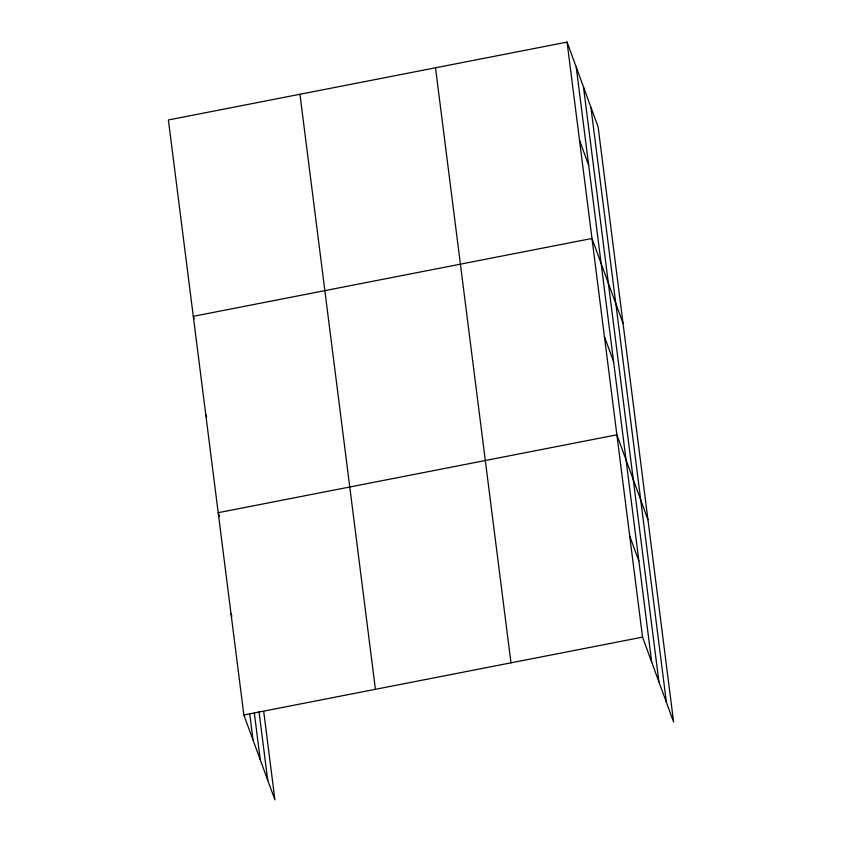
<?xml version="1.0" encoding="UTF-8"?>
<svg xmlns="http://www.w3.org/2000/svg" width="842" height="842" viewBox="0 0 842 842"><rect width="100%" height="100%" fill="white"/><g stroke="black" fill="none" stroke-linecap="round" stroke-linejoin="round"><path stroke-width="1.26" d="M567.066 42.1L642.541 637.131L673.611 722.036L598.136 126.995L567.066 42.1L168.389 119.964L243.864 715.005L274.934 799.9L263.746 711.711M243.864 715.005L642.541 637.131M579.517 140.277L588.684 165.327M623.048 323.36L591.979 238.465L193.292 316.329L194.165 318.718M604.43 336.642L613.597 361.692M647.951 519.725L616.881 434.819L218.204 512.694L219.509 516.272M629.711 535.975L638.878 561.025M205.753 414.506L206.616 416.895M231.034 613.85L231.908 616.228M590.905 107.25L666.39 702.281M583.464 86.905L658.939 681.936M576.233 67.15L651.708 662.18M435.503 67.792L510.978 662.833M299.952 94.272L375.427 689.303M258.989 711.416L267.703 780.155M254.337 713.111L260.262 759.8M249.737 714.111L253.032 740.055"/></g></svg>
